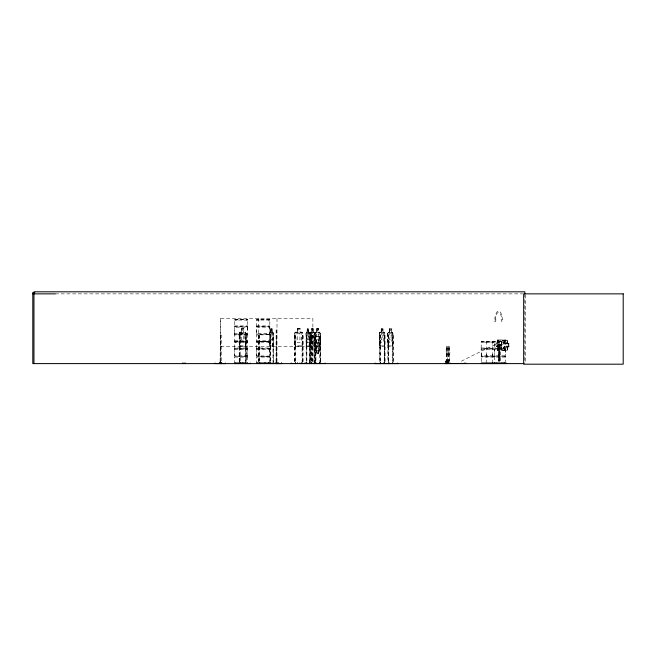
<?xml version="1.0" encoding="UTF-8"?>
<svg xmlns="http://www.w3.org/2000/svg" width="656" height="656" viewBox="0 0 656 656"><rect width="100%" height="100%" fill="white"/><g stroke="black" fill="none" stroke-linecap="round" stroke-linejoin="round"><path stroke-width="0.49" stroke-dasharray="3.28 2.46" d="M234.536 352.559L234.446 356.2L247.788 356.233L247.673 363.145M234.536 330.427L234.405 334.142L247.804 334.142L247.673 352.559M247.673 330.427L247.673 319.382M256.66 352.559L256.57 356.2L269.96 356.438L269.796 357.085L256.652 357.085L256.66 363.145M256.66 330.427L256.529 334.142L269.903 334.109L269.837 334.732M269.796 352.559L269.796 348.024L256.652 348.024L256.57 334.544L269.887 334.544M269.796 330.427L269.821 319.669M481.274 352.559L481.274 363.145M486.637 363.145L486.637 352.559M492.254 363.145L492.254 352.559M494.345 352.559L494.444 341.563M499.716 352.559L499.716 348.024M505.325 352.559L505.456 348.5L481.151 348.467L481.25 341.505L505.35 341.792M447.515 362.538L447.72 353.502A2.345 0.976 -90 0 0 447.515 349.812L447.515 347.278A1.173 0.492 -90 0 0 447.023 346.106L447.162 346.106A1.173 0.492 -90 0 1 447.646 347.278L447.646 349.812A2.345 0.976 -90 0 1 447.851 353.502L447.646 362.538M449.344 362.538L449.549 353.502A2.345 0.976 -90 0 0 449.344 349.812L449.344 347.278A1.173 0.492 -90 0 0 448.86 346.106L448.991 346.106A1.173 0.492 -90 0 1 449.475 347.278L449.475 349.812A2.345 0.976 -90 0 1 449.68 353.502L449.475 362.538M234.495 319.636L247.788 319.423L234.487 319.382L234.372 326.549L234.52 333.658L247.681 333.658L247.681 327.196L234.52 327.196M247.673 334.962L234.52 334.962L234.52 348.024L247.689 348.065M269.821 319.406L256.611 319.382L256.496 326.549L256.652 333.658L269.813 333.658L269.936 334.207M256.66 348.024L256.529 348.5L269.928 348.5M486.637 355.823L486.654 341.522M492.246 355.823L492.221 341.792M499.716 357.085L499.864 356.47M505.325 363.145L505.268 349.32M494.501 356.544L494.362 349.328M446.096 361.686C444.538 361.128 449.106 361.8 445.408 361.366M446.014 361.153L446.408 361.571L445.982 361.325M448.712 361.677L447.695 361.12L447.868 361.677M447.958 361.677L447.958 361.358M446.67 361.161L446.859 361.636L446.064 361.423M446.695 361.579L446.31 361.177L446.851 361.636M446.564 361.538L446.949 361.259M448.802 361.292L447.244 361.366M448.679 361.686C449.007 361.39 448.269 360.98 447.671 361.677M448.04 361.472L448.056 361.218M448.647 361.579L448.737 361.153M499.265 345.359C496.215 344.802 500.069 345.491 499.265 344.925M499.437 345.146C500.11 343.654 502.283 345.868 501.651 344.925M446.851 361.112L446.178 361.579M446.547 361.399L446.966 361.399L445.44 361.472M448.04 361.325L448.507 361.399M448.212 361.645L448.319 361.284M272.773 346.097L273.232 333.371L273.281 363.604M309.14 345.983L309.484 333.42M309.165 346.097L309.632 333.371L309.263 332.133L308.369 332.133M500.954 345.425C502.668 343.998 490.68 345.917 500.881 344.835M313.97 346.097L314.519 333.371L314.486 363.604M314.478 342.637L314.101 346.097L310.78 346.097L310.313 336.635L314.413 336.635M498.035 339.833L497.986 340.972M498.47 340.784C496.108 341.645 498.896 338.119 498.371 340.899M498.035 349.213L498.035 350.165M234.512 341.792L247.829 341.333L234.512 341.194M446.711 361.399L446.515 361.21M447.671 361.12L447.941 361.218M448.761 361.604L448.327 361.513M234.512 348.172L247.779 348.475M315.003 339.841L315.47 336.38L319.57 336.38L320.161 339.824M315.101 339.841L315.569 336.38M319.603 345.983L320.112 342.637M319.644 346.097L320.276 342.653L320.276 333.371M384.104 346.097L384.687 342.637L384.211 346.097L380.045 346.097M392.329 345.983L392.854 342.637L392.854 333.42L392.329 332.248M392.37 346.097L392.911 342.653M393.01 342.653L392.477 346.097L388.311 346.097L387.712 342.653L387.712 333.355L388.327 332.133L389.549 332.133M446.605 361.571L446.941 361.325L446.465 361.571M498.093 344.933L498.093 345.359M497.937 339.833L498.035 350.271M498.404 350.238L498.404 349.353M505.358 349.131L481.127 348.812L481.258 355.782L505.325 355.823M245.27 346.097L246.066 342.637L246.139 333.355L245.328 332.133L243.761 332.133M246.139 342.653L245.352 346.097L239.891 346.097M448.802 361.513L447.269 361.472M269.837 334.691L256.66 334.962M234.43 334.109L234.536 334.962M234.422 348.508L234.52 355.782L247.681 355.782L247.763 356.2M256.521 348.533L256.652 355.782L269.87 356.126M301.899 346.097L302.933 342.653M315.954 342.612L316.807 339.841L316.807 333.404L318.406 333.404L318.406 339.865L319.251 342.612L319.251 349.074L318.398 350.23L318.455 353.805L316.651 353.805L316.709 350.23M315.954 339.865L316.807 342.637L316.807 349.074L318.398 349.074L317.447 345.909L316.126 349.14L317.11 345.13L316.085 340.94L317.471 344.367L318.406 341.022L318.939 341.005L317.816 345.105C319.907 360.193 318.111 333.412 319.259 333.404L318.406 332.248L318.463 328.672M269.698 333.404L270.174 332.133M269.805 333.404L270.19 332.248M309.525 342.653L309.279 346.097L306.45 346.097L306.057 333.355L306.467 332.133L307.32 332.133M306.098 333.404L306.573 332.133M494.476 356.61L494.345 363.145M234.397 326.409L247.788 326.344M256.521 326.409L269.87 326.278M269.928 356.61L256.562 356.634L256.66 357.085M247.73 356.741L234.422 356.643L234.536 363.145M310.386 333.404L310.928 332.133M247.755 326.827L234.446 326.786M247.747 348.943L234.446 348.91M234.397 341.268L247.673 341.505M256.635 341.792L269.952 341.3L256.635 341.194L269.952 341.645L256.635 341.76M247.788 334.478L234.446 334.544M269.911 326.754L256.57 326.786M481.151 356.233L505.415 356.2M269.887 348.91L256.603 348.984M497.584 342.178L498.732 342.178M503.193 342.178L504.341 342.178M246 320.054L247.156 320.054M246 342.178L247.156 342.178M268.132 320.054L269.28 320.054M268.132 342.178L269.28 342.178M506.94 350.493L507.514 349.336M507.564 347.032L507.047 350.493L503.078 350.493M319.456 350.345L320.103 349.074L319.554 350.345L318.357 350.345M316.75 350.345L315.487 350.345L314.946 349.107L315.044 333.355L315.651 332.133L316.856 332.133M315.101 333.404L315.749 332.133M315.2 333.404L315.774 332.248M380.185 345.983L379.447 342.653L379.447 333.355L380.062 332.133L381.284 332.133M380.16 332.133L379.504 333.404L380.185 332.248M387.778 333.404L388.426 332.133M387.876 333.404L388.45 332.248M239.227 361.595L239.186 333.371L239.916 332.133L241.564 332.133M239.26 333.42L239.998 332.133M482.308 342.178L484.341 342.178M487.679 342.178L489.712 342.178M235.151 320.054L237.193 320.054M235.151 342.178L237.193 342.178M257.275 320.054L259.317 320.054M257.275 342.178L259.317 342.178M294.437 361.595L294.421 333.371L295.323 332.133L297.307 332.133M294.519 333.42L295.389 332.133M499.7 341.522L499.716 363.145M505.309 341.522L505.432 348.434M243.77 328.787L241.547 328.787L241.638 332.248L240.408 333.404L240.408 339.865L241.547 342.637L243.688 342.637L244.827 339.865L244.827 333.404L243.688 332.248L243.761 328.672M505.309 342.186L481.299 342.178M247.656 320.062L234.553 320.062M247.656 342.186L234.561 342.178M269.78 320.062L256.676 320.062M269.78 342.186L256.693 342.178M497.601 349.32C496.617 351.124 499.888 349.919 497.601 350.271L505.268 350.271M501.692 341.382L503.185 340.111M503.193 340.226L501.799 341.382L501.799 349.336L503.193 350.378M300.022 328.787L297.332 328.787L297.398 332.248L295.922 333.404L295.922 339.865L297.332 342.637L299.956 342.637L301.366 339.865L301.366 333.404L299.956 332.248L300.054 328.672M247.747 341.751L234.512 341.776M501.627 345.359L499.528 345.359L499.528 344.925M497.158 345.433L497.158 344.835M55.342 293.863L522.643 293.863M269.821 319.636L256.57 319.603M234.52 325.901L247.681 325.901M256.652 325.901L269.813 325.901M241.474 328.672L243.852 328.672L243.77 332.248M297.234 328.672L300.12 328.672L300.12 332.133M311.698 328.672L313.166 328.672L313.117 332.248M316.758 328.672L318.562 328.672L318.562 332.133M270.854 328.787L272.043 328.787M307.254 328.787L308.435 328.787M311.748 328.787L313.117 328.787M316.807 328.787L318.504 328.787M381.243 328.787L382.956 328.787M389.508 328.787L391.222 328.787M271.043 329.369L271.74 329.369L271.74 330.517L271.043 330.517M307.443 329.369L308.14 329.369L308.14 330.517L307.443 330.517M312.789 329.369L311.969 329.369L311.969 330.517L312.789 330.517M270.067 332.133L270.928 332.133M271.969 332.133L272.863 332.133L273.232 333.371M300.054 332.133L301.94 332.133L302.933 333.355L302.842 361.595M311.805 332.133L310.821 332.133L310.345 333.355L310.345 342.653L310.911 346.097M313.06 332.133L314.093 332.133L314.519 333.371M318.463 332.133L319.726 332.133M382.915 332.133L384.195 332.133L384.687 333.42M391.181 332.133L392.46 332.133M239.948 332.248L245.303 332.248M270.083 332.248L272.847 332.248M295.364 332.248L301.899 332.248M306.483 332.248L309.247 332.248M310.837 332.248L314.068 332.248M315.675 332.248L319.702 332.248M380.086 332.248L384.162 332.248M388.352 332.248L392.427 332.248M239.186 333.371L239.268 342.653L239.981 346.097M246.049 333.355L246.066 361.595M269.772 333.355L270.165 346.097M294.421 333.371L294.487 342.653L295.356 346.097M306.057 333.355L306.204 361.595M315.044 333.355L315.2 361.595M379.447 333.355L379.611 361.595M387.712 333.355L387.876 361.595M220.449 335.47L220.072 361.579M220.744 335.47L221.695 335.47L221.695 361.579M239.227 335.47L240.137 335.47L240.137 363.604M258.521 335.47L259.53 335.47L259.53 361.579M269.805 335.47L270.469 335.47L270.469 361.595M276.053 335.47L277.012 335.47M294.437 335.47L295.43 335.47L295.43 363.604M306.204 335.47L306.869 335.47L306.869 361.595M310.518 335.47L311.223 335.47L311.223 361.595M312.961 335.47L311.953 335.47L311.953 361.579M315.2 335.47L315.987 335.47M379.611 335.47L380.398 335.47M387.876 335.47L388.664 335.47M315.511 336.495L319.529 336.495M313.01 339.865L311.748 339.865L311.748 333.404L313.01 333.404L312.961 361.579M316.807 339.841L318.406 339.865M503.078 340.111L507.055 340.111M503.086 340.226L507.039 340.226M481.225 341.76L505.35 341.76M269.657 342.653L270.19 345.983M273.126 342.653L272.88 346.097L270.059 346.097M294.487 342.653L295.29 346.097L301.965 346.097M306.057 342.653L306.565 346.097M310.313 342.653L310.944 345.983M319.743 346.097L315.634 346.097L315.044 342.653L315.774 345.983M316.807 342.612L318.406 342.637M387.819 342.653L388.409 346.097M507.457 343.572L509.007 343.572M508.958 343.687L507.408 343.687L506.932 341.956L504.243 341.956L503.086 343.687L503.086 346.917L504.243 348.648L506.932 348.648L507.408 346.917L509.007 347.032L508.9 343.572M496.157 343.818A1.32 1.197 -90 0 1 497.191 345.794A1.32 1.197 -90 0 1 495.124 345.794A1.32 1.197 -90 0 1 496.157 343.818L497.158 343.818A1.32 1.197 -90 0 1 498.191 345.794A1.32 1.197 -90 0 1 496.116 345.794A1.32 1.197 -90 0 1 497.158 343.818M500.61 345.13L501.151 345.13M239.948 345.983L245.303 345.983M270.083 345.983L272.847 345.983M306.483 345.983L309.247 345.983M310.837 345.983L314.068 345.983M315.675 345.983L319.702 345.983M380.086 345.983L384.162 345.983M388.352 345.983L392.427 345.983M498.617 346.024L500.175 345.728L498.617 345.728L498.691 361.653M496.157 346.45L497.158 346.45M220.744 346.507L312.871 346.507M446.539 362.538L446.334 353.502A2.345 0.976 -90 0 1 446.539 349.812L446.67 347.278A1.173 0.492 -90 0 1 447.162 346.106M448.368 362.538L448.163 353.502A2.345 0.976 -90 0 1 448.368 349.812L448.499 347.278A1.173 0.492 -90 0 1 448.991 346.106M481.258 348.024L505.341 348.024M234.52 349.328L247.681 349.328L247.681 355.905M256.652 349.328L269.813 349.328M481.258 349.328L505.341 349.328M507.564 349.394L507.457 341.333L507.564 343.572M446.539 349.812L446.67 347.278M448.368 349.812L448.499 347.278M315.511 350.23L319.529 350.23M503.086 350.378L507.031 350.378M446.334 353.502L446.465 353.502A2.345 0.976 -90 0 1 446.67 349.812M448.163 353.502L448.302 353.502A2.345 0.976 -90 0 1 448.499 349.812M316.709 353.691L318.398 353.691M505.432 356.634L481.135 356.536M234.52 357.085L247.681 357.085M505.341 357.085L481.258 357.053M445.162 362.071L450.221 362.071L450.221 363.293M501.692 349.336L503.185 350.493M492.262 342.161L495.321 342.178M301.875 332.133L302.842 333.404M315.954 349.074L316.807 350.23L316.75 353.805M245.246 332.133L246.066 333.404M245.213 332.248L245.975 333.404M271.928 332.248L272.511 333.404L271.928 342.637L270.854 342.637L270.28 339.865M247.788 334.109L247.673 333.658M392.354 332.133L392.952 333.42M384.088 332.133L384.588 333.42M319.628 332.133L320.218 333.42M319.603 332.248L320.112 333.42L320.153 363.604M315.101 349.058L315.61 350.23M315.003 349.058L315.585 350.345M499.856 356.331L499.716 355.823M506.949 340.111L507.514 341.382M506.932 340.226L507.408 341.382M313.986 332.133L314.478 333.42M388.639 339.865L389.508 342.637L391.124 342.637L391.985 339.865L391.985 333.404L391.124 332.248L391.181 328.672M380.373 339.865L381.243 342.637L382.85 342.637L383.719 339.865L383.719 333.404L382.85 332.248L382.85 328.787M309.156 332.133L309.591 333.42M272.757 332.133L273.199 333.42M272.74 332.248L273.085 333.42M294.585 342.637L295.43 345.983L301.899 345.983L302.769 342.637L302.769 333.404M239.35 342.637L240.03 345.983M497.535 340.94L505.268 340.899L505.268 339.939L497.519 339.947L497.601 350.271M379.504 342.637L380.144 346.097M315.101 342.637L315.733 346.097M319.472 336.38L320.103 339.841M256.644 327.123L269.813 327.196L269.796 363.145M448.302 353.502L448.499 362.538M446.465 353.502L446.67 362.538M525.226 294.872L525.226 363.604M524.825 293.863L524.825 363.604M508.851 343.687L508.851 346.917M504.94 339.939L504.94 340.899M504.94 349.32L504.94 350.271M501.02 344.326L501.02 345.942M500.085 346.024L500.102 361.653M499.979 346.024L499.987 361.653M499.782 345.728L499.782 344.556L499.019 344.556L499.019 345.728M499.774 346.024L499.774 361.653M499.511 344.556L499.511 345.728M499.528 346.024L499.478 361.653M499.282 344.556L499.282 345.728M499.314 346.024L499.265 361.653M499.118 345.728L499.118 361.653M499.019 346.024L499.019 361.653M498.806 346.024L498.863 361.653M498.248 341.005L498.248 349.213M448.753 362.071L448.753 363.293M448.384 362.071L448.384 363.293M448.105 362.366L448.105 360.997L447.499 360.997L447.499 362.366M447.95 360.997L447.95 362.366M447.654 360.997L447.654 362.366M446.925 362.071L446.925 363.293M446.277 362.366L446.277 360.997L445.67 360.997L445.67 362.366M446.121 360.997L446.121 362.366M445.826 360.997L445.826 362.366M393.354 361.595L393.354 335.47L392.567 335.47L392.567 361.595M393.042 361.595L392.911 333.371L392.878 363.604M391.279 332.133L391.279 328.672L389.451 328.672L389.451 332.133M389.607 328.787L389.607 332.248M389.549 328.672L389.508 332.248L388.639 333.404L388.664 361.595M388.352 335.47L388.352 361.595M388.188 335.47L388.188 361.595M385.088 361.595L385.088 335.47L384.293 335.47L384.293 361.595M384.777 361.595L384.646 333.371L384.613 363.604M382.956 332.248L383.014 328.672L381.177 328.672L381.243 332.248L380.373 333.404L380.398 361.595M381.284 328.672L381.341 332.248M380.086 335.47L380.086 361.595M379.922 335.47L379.922 361.595M320.62 361.595L320.62 335.47L319.833 335.47L319.833 361.595M320.3 335.47L320.3 361.595M319.997 339.841L319.997 349.074M318.299 350.23L318.357 353.805M316.914 328.787L316.914 332.248M316.856 328.672L316.807 332.248L315.954 333.404L315.987 361.595M315.675 335.47L315.675 361.595M315.52 335.47L315.52 361.595M314.847 361.595L314.847 335.47L314.142 335.47L314.142 361.595M313.01 328.787L313.691 339.865L313.01 342.637L311.748 342.637L311.067 339.865L311.067 333.404L311.748 332.248L311.805 328.672M312.871 361.579L312.871 318.381L220.744 318.381L220.744 361.579M312.043 335.47L312.043 361.579M311.854 328.787L311.854 332.248M310.493 333.404L310.518 361.595M310.001 361.595L310.001 335.47L309.337 335.47L309.337 361.595M309.657 335.47L309.681 363.604M308.435 332.248L308.476 328.672L307.213 328.672L306.672 339.865L307.254 342.637L308.328 342.637L308.91 339.865L308.369 328.672M307.32 328.672L307.361 332.248M306.524 335.47L306.549 361.595M303.056 361.595L303.056 335.47L302.063 335.47L302.063 361.595M302.277 335.47L302.277 361.595M297.307 328.672L297.332 332.248M295.216 335.47L295.216 361.595M294.651 335.47L294.651 361.595M277.004 318.381L277.004 361.579M276.578 361.595L276.586 335.47L276.529 363.604M276.225 361.595L276.192 328.672L276.053 361.579M273.601 361.595L273.601 335.47L272.937 335.47L272.937 361.595M272.076 332.133L272.076 328.672L270.813 328.672L270.813 332.133M271.969 328.672L272.043 332.248M270.961 328.787L270.961 332.248M270.928 328.672L270.854 332.248L270.28 333.404L270.149 361.595M270.124 335.47L270.124 361.595M259.44 335.47L259.44 361.579M258.62 335.47L258.62 361.579M258.521 318.381L258.521 361.579M246.336 361.595L246.336 335.47L245.434 335.47L245.434 361.595M245.705 335.47L245.705 361.595M241.564 328.672L241.547 332.248M239.858 335.47L239.858 361.595M239.506 335.47L239.506 361.595M220.441 318.381L220.441 361.579M461.316 361.243A484.39 42.558 -33.1 0 1 496.846 343.859M448.368 347.278A1.173 0.492 -90 0 1 448.86 346.106M446.539 347.278A1.173 0.492 -90 0 1 447.023 346.106M503.685 347.442L503.767 348.328L505.432 346.024C507.695 350.722 507.613 346.54 505.76 345.343C507.572 344.187 507.769 339.8 505.423 344.597C503.054 339.66 503.152 344.031 505.112 345.286L503.685 347.442M497.568 349.353L498.47 349.427L497.519 349.32M496.002 319.898L495.091 321.948L494.189 319.898L494.813 319.898A8.864 3.764 -90 0 1 498.576 311.034A8.864 3.764 -90 0 1 502.332 319.898L502.955 319.898L501.996 321.948L501.028 319.898L501.651 319.898A7.396 3.141 -90 0 0 498.511 312.494A7.396 3.141 -90 0 0 495.37 319.898L496.002 319.898M234.553 341.013L247.673 341.022L234.561 341.022M256.676 341.013L269.796 341.022L256.693 341.022M243.302 329.369L241.933 329.369L241.933 330.517L243.302 330.517L243.302 329.369M299.489 329.369L297.799 329.369L297.799 330.517L299.489 330.517L299.489 329.369M318.119 329.369L317.094 329.369L317.094 330.517L318.119 330.517L318.119 329.369M382.563 329.369L381.53 329.369L381.53 330.517L382.563 330.517L382.563 329.369M390.828 329.369L389.795 329.369L389.795 330.517L390.828 330.517L390.828 329.369M243.688 333.404L241.547 333.404L241.547 339.865L243.688 339.865L243.688 333.404M271.928 333.404L270.854 333.404L270.854 339.865L271.928 339.865L271.928 333.404M299.956 333.404L297.332 333.404L297.332 339.865L299.956 339.865L299.956 333.404M308.328 333.404L307.254 333.404L307.254 339.865L308.328 339.865L308.328 333.404M382.85 333.404L381.243 333.404L381.243 339.865L382.85 339.865L382.85 333.404M391.124 333.404L389.508 333.404L389.508 339.865L391.124 339.865L391.124 333.404M501.75 341.292L501.643 349.427L501.75 341.292M506.932 343.687L504.243 343.687L504.243 346.917L506.932 346.917L506.932 343.687M508.613 344.261L508.129 344.261L508.129 346.343L508.613 346.343L508.613 344.261M502.119 344.326L500.749 344.326L500.749 345.942L502.119 345.942L502.119 344.326M318.111 351.96L317.094 351.96L317.094 353.108L318.111 353.108L318.111 351.96M310.887 361.595L310.887 335.47L310.862 361.595"/><path stroke-width="0.98" d="M281.613 363.58L281.613 363.022M274.88 363.514L274.913 363.022M301.334 363.514L301.366 363.022M311.28 363.514L311.272 362.875M305.745 363.514L305.778 363.022M315.479 363.514L315.511 363.022M494.329 363.514L494.37 363.022M310.673 363.514L310.723 363.022M319.857 363.457L319.775 362.875M374.847 363.604L398.11 363.58M297.406 363.531L297.471 363.071M256.545 363.531L281.686 363.58L281.678 363.022M445.039 363.572L465.514 363.432M446.646 363.432L446.228 363.572M446.998 363.432L447.253 363.432M462.373 363.588L462.882 363.572M463.874 363.588L464.071 363.572M464.309 363.047L464.325 363.432M220.014 363.58L220.072 362.875M220.08 363.58L220.145 362.727M220.506 363.514L220.432 362.875M447.171 363.604L446.424 363.588M235.242 363.531L235.291 363.071L235.34 363.604M243.155 363.531L243.204 363.071L243.253 363.604M290.952 363.531L297.471 363.457M492.246 363.531L492.32 363.071M256.922 363.531L256.996 363.071M34.85 292.543L32.8 292.543L32.8 363.604L523.8 363.604M32.8 293.863L55.301 293.863M234.536 363.145L247.673 363.145M256.66 363.145L269.796 363.145M481.274 363.145L505.325 363.145M234.512 363.317L247.697 363.334M256.635 363.334L269.821 363.317M481.25 363.317L505.35 363.334M234.52 363.563L250.617 363.58M481.258 363.563L506.899 363.531M311.764 363.531L311.698 363.071M506.547 363.531L506.481 363.071L506.407 363.604M306.541 363.531L306.557 362.875M300.087 363.531L325.384 363.547M380.464 363.514L380.455 362.875M325.146 363.514L325.105 363.022M465.58 363.588L465.768 363.047M268.689 363.604L268.517 363.071M524.825 293.863L524.825 291.805L33.956 291.805L33.956 363.604M504.423 363.022L504.423 363.604M503.923 363.022L503.923 363.604M501.938 363.022L501.938 363.604M496.854 363.022L496.854 363.604M494.87 363.022L494.87 363.604M492.385 363.022L492.385 363.604M397.823 363.022L397.823 363.604M392.821 362.875L392.821 363.604M392.509 362.875L392.542 363.604M388.721 362.875L388.688 363.604M388.401 362.875L388.401 363.604M384.555 362.875L384.555 363.604M384.277 363.022L384.277 363.604L384.244 362.875M383.407 363.022L383.407 363.604M380.414 363.022L380.414 363.604M380.136 362.875L380.136 363.604M375.142 363.022L375.142 363.604M320.095 362.875L320.095 363.604M319.89 363.022L319.89 363.604M316.044 362.875L315.93 363.604M315.725 362.875L315.725 363.604M314.831 363.022L314.831 363.604M314.437 362.875L314.437 363.604L314.421 363.022M314.101 362.875L314.101 363.604M311.846 362.875L311.936 363.604M311.625 363.022L311.625 363.604M311.313 363.022L311.313 363.604M310.928 362.875L310.928 363.604M309.862 363.022L309.862 363.604M309.64 362.875L309.64 363.604M309.296 362.875L309.296 363.604M306.901 362.875L306.901 363.604M306.106 363.022L306.106 363.604M304.892 363.022L304.892 363.604M302.186 362.875L302.186 363.604M301.973 362.875L301.973 363.604M299.964 363.022L299.964 363.604M297.529 363.022L297.529 363.604M295.52 362.875L295.52 363.604M295.307 362.875L295.307 363.604M291.387 363.022L291.387 363.604M278.439 363.022L278.439 363.604M277.98 362.727L277.98 363.604M277.152 363.022L277.152 363.604M277.086 363.022L277.086 363.604M276.217 362.875L276.16 363.604M275.922 362.727L275.922 363.604M273.249 362.875L273.249 363.604M272.904 362.875L272.904 363.604M270.51 362.875L270.51 363.604M270.165 362.875L270.165 363.604M268.493 363.022L268.493 363.604M259.858 363.022L259.858 363.604M259.637 362.875L259.637 363.604M259.546 362.875L259.546 363.604M257.062 363.022L257.062 363.604M250.231 363.022L250.231 363.604M245.631 362.875L245.631 363.604M245.36 362.875L245.36 363.604M242.318 363.022L242.318 363.604M240.211 362.875L240.211 363.604M239.932 362.875L239.932 363.604M225.533 363.022L225.525 363.604L214.979 363.58L214.988 363.022M221.81 362.875L221.802 363.604M221.441 362.727L221.441 363.604M220.596 363.022L220.67 363.604M219.391 362.727L219.391 363.604M184.984 362.727L184.984 363.604M182.934 362.727L182.934 363.604M271.059 363.457L271.067 363.022L271.133 363.457M264.95 363.457L264.975 363.022L264.95 363.457M319.611 363.547L319.587 363.022L319.644 363.531M623.2 293.863L523.668 293.863L523.668 364.195L623.2 364.195L623.2 293.863M389.631 363.531L389.59 363.071L389.557 363.604M276.578 363.604L276.578 362.875L276.529 363.604"/></g></svg>
